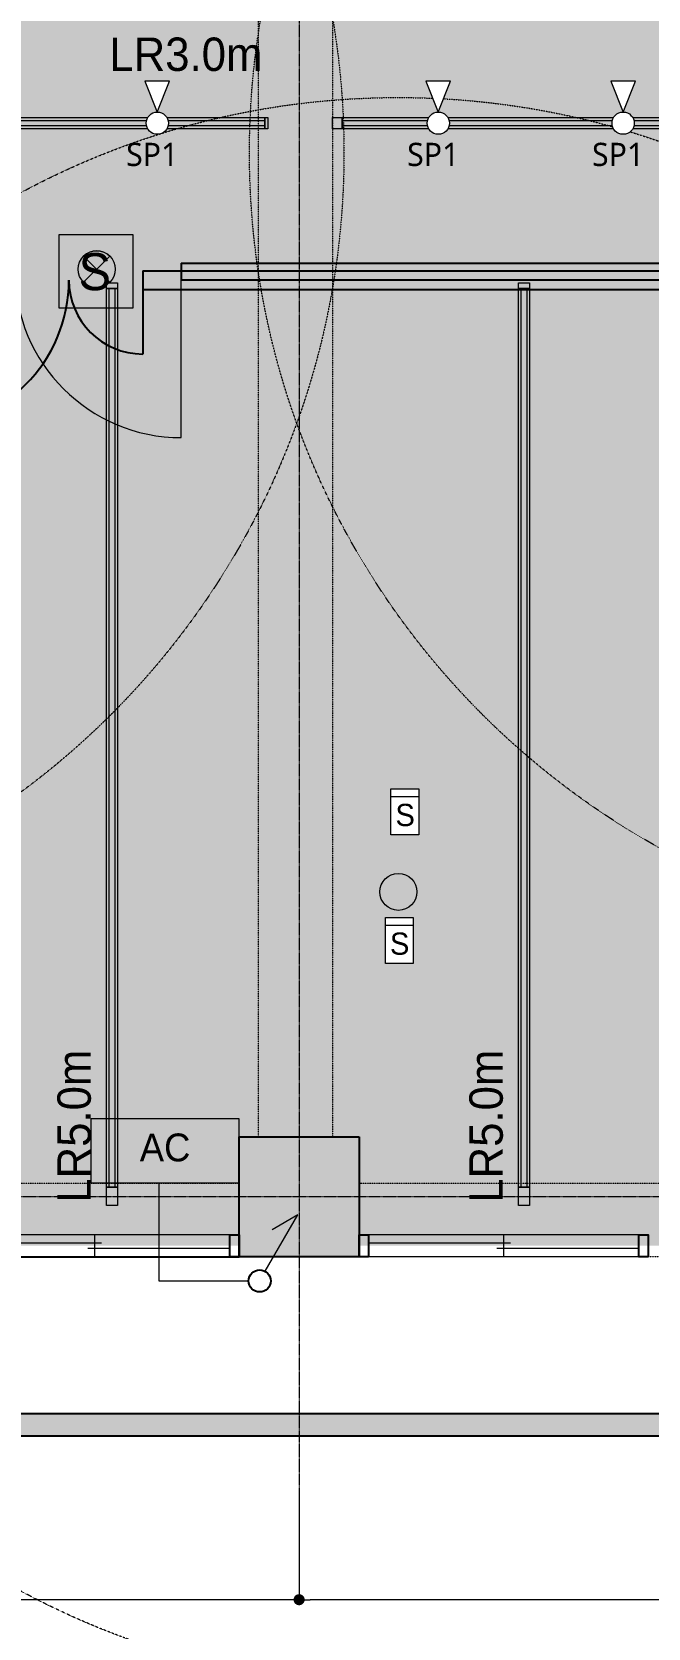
# Model space of a CAD drawing. Header units: millimetres. Extents: x -376000 to 292178, y -193032 to 188048.
# Drawn here: x -244703 to -241370, y 54514 to 63155 of the extents above; entities that cross this region are included whole.
import ezdxf

# ---------------------------------------------------------------- set-up
doc = ezdxf.new("R2010")
doc.units = ezdxf.units.MM
doc.header["$PDMODE"] = 1
doc.header["$PDSIZE"] = -2
for name, pattern in [('VW-01 短破線', [2.1161248, 1.0580624, -1.0580624]), ('ラインタイプ-1', [2.1165312, 1.0580624, -1.0584688]), ('ラインタイプ-28', [1.0581610785590276, 0.70538330078125, -0.3527777777777777]), ('ラインタイプ-6', [5.2915312, 3.175, -1.0580624, 0.3527044000000002, -0.7057644000000001])]:
    doc.linetypes.add(name, pattern=pattern)
for name, color, linetype, lineweight in [('01_基準-寸法', 7, 'Continuous', 5), ('07_文字・記号', 7, 'Continuous', 9), ('_セキュリティー (2D)', 7, 'Continuous', 5), ('_塗（エリア） (2D)', 7, 'Continuous', 5), ('_塗（壁） (2D)', 7, 'Continuous', 5), ('_天井プロット (2D)', 7, 'Continuous', 5), ('_平面図(既存部) (2D)', 7, 'Continuous', 5), ('_平面図（新設） (2D)', 7, 'Continuous', 5), ('_文字・記号 (2D)', 7, 'Continuous', 5), ('_梁 (2D)', 7, 'Continuous', 5), ('_給排水ガス (2D)', 7, 'Continuous', 5), ('_解体部 (2D)', 7, 'Continuous', 5), ('天伏図', 7, 'Continuous', 5)]:
    doc.layers.add(name, color=color, linetype=linetype, lineweight=lineweight)
for name, color, linetype, lineweight, true_color in [('02_0.25', 1, 'Continuous', 25, 0xff0000), ('03_0.15', 7, 'Continuous', 15, 0x990099), ('04_0.10', 7, 'Continuous', 9, 0x0099ff), ('05_0.05点線', 9, 'ラインタイプ-28', 5, 0x808080), ('06一点鎖線', 7, 'ラインタイプ-6', 9, 0x9999ff), ('08_ハッチ・色', 7, 'Continuous', 5, 0x888888)]:
    doc.layers.add(name, color=color, linetype=linetype, lineweight=lineweight, true_color=true_color)
doc.styles.add('Hiragino Kaku Gothic Pro W3', font='', dxfattribs={"bigfont": 'Hiragino Kaku Gothic Pro W3'})
doc.styles.add('Hiragino Sans W3', font='', dxfattribs={"bigfont": 'Hiragino Sans W3'})
doc.styles.add('Yu Gothic UI (bold)', font='Yu Gothic UI.ttf')
doc.styles.add('ＭＳ Ｐゴシック', font='MS PGothic.ttf')
doc.styles.get('Hiragino Kaku Gothic Pro W3').set_extended_font_data('Hiragino Kaku Gothic Pro W3')
doc.styles.get('Hiragino Sans W3').set_extended_font_data('Hiragino Sans W3')
doc.dimstyles.new('RGT', dxfattribs={"dimtxt": 161.7816840277779, "dimasz": 0.99993896484375, "dimexe": 0, "dimexo": 1, "dimgap": 0.4999999999999999, "dimtad": 1, "dimdsep": 46, "dimtxsty": 'Hiragino Sans W3', "dimblk": 'DOT', "dimblk1": 'DOT', "dimblk2": 'DOT', "dimcen": 0, "dimazin": 0, "dimtfac": 1, "dimtix": 1, "dimtmove": 0, "dimatfit": 0, "dimldrblk": 'VW_FILLEDARROW', "dimfxl": 1, "dimfrac": 2, "dimtolj": 1, "dimarcsym": 0})

# ---------------------------------------------------------------- blocks, each defined once
blk = doc.blocks.new('給排水ガス (2D)')
at = {"layer": '02_0.25'}
blk.add_circle((-243471.1328283905, 56393.66645551653), 60, dxfattribs=at)
at = {"layer": '04_0.10'}
for p, q in [((-243441.1328283905, 56445.62797974361), (-243265.0650602669, 56750.58629970899)), ((-243265.0650602669, 56750.58629970899), (-243403.4157268913, 56670.70950509082))]:
    blk.add_line(p, q, dxfattribs=at)
at = {"layer": '07_文字・記号', "color": 5, "lineweight": 18, "true_color": 0x0000ff}
for p, q in [((-244016.5076780474, 56923.16438535143), (-244016.5076780474, 56393.66645551653)), ((-244016.5076780474, 56393.66645551653), (-243531.1328283905, 56393.66645551653))]:
    blk.add_line(p, q, dxfattribs=at)
blk = doc.blocks.new('塗（エリア） (2D)')
at = {"layer": '08_ハッチ・色', "linetype": 'Continuous', "lineweight": 0, "true_color": 0xd9d2ae, "transparency": 33554559}
blk.add_hatch(color=9, dxfattribs=at).paths.add_polyline_path([(-250142.7557079456, 61858.5592114356), (-250142.7557079456, 64113.55921143571), (-247342.7557079456, 64113.55921143571), (-247342.7557079456, 63598.55921143571), (-227667.2557079456, 63598.55921143571), (-227667.2557079456, 65233.05420418431), (-225357.7557079456, 65233.05420418431), (-225357.7557079456, 63623.5592114356), (-222307.7557079456, 63623.5592114356), (-222307.7557079456, 61858.5592114356)])
at = {"layer": '08_ハッチ・色', "linetype": 'Continuous', "lineweight": 0, "true_color": 0x74ff63, "transparency": 33554559}
blk.add_hatch(color=91, dxfattribs=at).paths.add_polyline_path([(-236357.7557079456, 56583.55921143571), (-236357.7557079456, 60712.9092114356), (-237857.7557079456, 60712.9092114356), (-237857.7557079456, 61858.5592114356), (-250357.7557079456, 61858.5592114356), (-250357.7557079456, 56583.55921143571)])
blk = doc.blocks.new('塗（壁） (2D)')
at = {"layer": '02_0.25', "linetype": 'Continuous', "lineweight": 0, "true_color": 0xaaaaaa}
blk.add_hatch(color=253, dxfattribs=at).paths.add_polyline_path([(-222882.7557079456, 55673.55921143571), (-222882.7557079456, 55553.55921143571), (-249832.9779576095, 55553.55921143571), (-249832.9779576095, 55673.55921143571)])
blk.add_hatch(color=253, dxfattribs=at).paths.add_polyline_path([(-222882.7557079456, 55673.55921143571), (-222882.7557079456, 55553.55921143571), (-249832.9779576095, 55553.55921143571), (-249832.9779576095, 55673.55921143571)])
at = {"layer": '08_ハッチ・色', "color": 141}
blk.add_solid([(-243895.2557079456, 61903.5592114356), (-243895.2557079456, 61813.5592114356), (-237782.7557079456, 61903.5592114356), (-237782.7557079456, 61813.5592114356)], dxfattribs=at)
at = {"layer": '08_ハッチ・色', "color": 253, "true_color": 0xaaaaaa}
blk.add_solid([(-243582.7557079456, 56523.55921143571), (-242932.7557079456, 56523.55921143571), (-243582.7557079456, 57173.55921143571), (-242932.7557079456, 57173.55921143571)], dxfattribs=at)
blk.add_solid([(-243582.7557079456, 56523.55921143571), (-242932.7557079456, 56523.55921143571), (-243582.7557079456, 57173.55921143571), (-242932.7557079456, 57173.55921143571)], dxfattribs=at)
blk = doc.blocks.new('グループ-84')
at = {"layer": '02_0.25', "flags": 128}
for points in [[(-245094.8689619518, 56523.55921143571), (-245144.8689619518, 56523.55921143571), (-245144.8689619518, 56643.55921143571), (-245094.8689619518, 56643.55921143571)], [(-243582.3689619518, 56523.55921143571), (-243632.3689619518, 56523.55921143571), (-243632.3689619518, 56643.55921143571), (-243582.3689619518, 56643.55921143571)]]:
    blk.add_lwpolyline(points, close=True, dxfattribs=at)
at = {"layer": '03_0.15'}
for p, q in [((-244326.5915297608, 56598.55921143571), (-245094.8689619518, 56598.55921143571)), ((-244363.6189619518, 56643.55921143571), (-244363.6189619518, 56523.55921143571)), ((-243632.3689619518, 56568.55921143571), (-244400.6463941429, 56568.55921143571))]:
    blk.add_line(p, q, dxfattribs=at)
at = {"layer": '04_0.10'}
for p, q in [((-243632.3689619518, 56643.55921143571), (-245094.8689619518, 56643.55921143571)), ((-243632.3689619518, 56523.55921143571), (-245094.8689619518, 56523.55921143571))]:
    blk.add_line(p, q, dxfattribs=at)
blk = doc.blocks.new('グループ-85')
at = {"layer": '02_0.25', "flags": 128}
for points in [[(-242882.7557079456, 56523.55921143571), (-242932.7557079456, 56523.55921143571), (-242932.7557079456, 56643.55921143571), (-242882.7557079456, 56643.55921143571)], [(-241370.2557079456, 56523.55921143571), (-241420.2557079456, 56523.55921143571), (-241420.2557079456, 56643.55921143571), (-241370.2557079456, 56643.55921143571)]]:
    blk.add_lwpolyline(points, close=True, dxfattribs=at)
at = {"layer": '03_0.15'}
for p, q in [((-242114.4782757546, 56598.55921143571), (-242882.7557079456, 56598.55921143571)), ((-242151.5057079456, 56643.55921143571), (-242151.5057079456, 56523.55921143571)), ((-241420.2557079456, 56568.55921143571), (-242188.5331401367, 56568.55921143571))]:
    blk.add_line(p, q, dxfattribs=at)
at = {"layer": '04_0.10'}
for p, q in [((-241420.2557079456, 56643.55921143571), (-242882.7557079456, 56643.55921143571)), ((-241420.2557079456, 56523.55921143571), (-242882.7557079456, 56523.55921143571))]:
    blk.add_line(p, q, dxfattribs=at)
blk = doc.blocks.new('平面図(既存部) (2D)')
at = {"layer": '02_0.25'}
for p, q in [((-243582.3689619518, 56523.55921143571), (-243582.7557079456, 57173.55921143571)), ((-243582.7557079456, 57173.55921143571), (-242932.7557079456, 57173.55921143571)), ((-243582.3689619518, 56523.55921143571), (-243582.7557079456, 57173.55921143571)), ((-243582.7557079456, 57173.55921143571), (-242932.7557079456, 57173.55921143571)), ((-242932.7557079456, 57173.55921143571), (-242932.7557079456, 56523.55921143571)), ((-242932.7557079456, 57173.55921143571), (-242932.7557079456, 56523.55921143571)), ((-249832.7557079456, 56523.55921143571), (-243582.7557079456, 56523.55921143571)), ((-249832.7557079456, 56523.55921143571), (-243582.7557079456, 56523.55921143571)), ((-242932.7557079456, 56523.55921143571), (-243582.3689619518, 56523.55921143571)), ((-242932.7557079456, 56523.55921143571), (-243582.3689619518, 56523.55921143571)), ((-222882.7557079456, 55673.55921143571), (-249832.9779576095, 55673.55921143571)), ((-222882.7557079456, 55673.55921143571), (-249832.9779576095, 55673.55921143571)), ((-222762.7557079456, 55553.62366910135), (-249952.9779576095, 55553.62366910135)), ((-222762.7557079456, 55553.62366910135), (-249952.9779576095, 55553.62366910135))]:
    blk.add_line(p, q, dxfattribs=at)
at = {"layer": '06一点鎖線'}
for p, q in [((-243257.7557079456, 72935.68380817688), (-243257.7557079456, 54935.68380817689)), ((-243257.7557079456, 72935.68380817688), (-243257.7557079456, 54935.68380817689)), ((-212834.7293232658, 56848.55921143571), (-252834.7293232658, 56848.55921143571)), ((-212834.7293232658, 56848.55921143571), (-252834.7293232658, 56848.55921143571))]:
    blk.add_line(p, q, dxfattribs=at)
at = {"layer": '02_0.25', "color": 7}
for name in ['グループ-84', 'グループ-85']:
    blk.add_blockref(name, (0, 0), dxfattribs=at)
blk = doc.blocks.new('解体部 (2D)')
at = {"layer": '02_0.25'}
for p, q in [((-244102.7557079456, 61861.05921143548), (-244102.7557079456, 61761.05921143548)), ((-244102.7557079456, 61861.05921143548), (-239917.7557079456, 61861.05921143548)), ((-244102.7557079456, 61811.05921143548), (-244102.7557079456, 61411.05921143548)), ((-244102.7557079456, 61761.05921143548), (-239917.7557079456, 61761.05921143548))]:
    blk.add_line(p, q, dxfattribs=at)
for centre, radius, start, end in [((-245302.7557079456, 61811.05921143548), 800, 270, 0), ((-244102.7557079456, 61811.05921143548), 400, 180, 270)]:
    blk.add_arc(centre, radius, start, end, dxfattribs=at)
blk = doc.blocks.new('グループ-543')
at = {"layer": '04_0.10'}
blk.add_line((-243895.2557079456, 60958.5592114356), (-243895.2557079456, 61858.5592114356), dxfattribs=at)
blk.add_arc((-243895.2557079456, 61858.5592114356), 900, 180, 270, dxfattribs=at)
blk = doc.blocks.new('平面図（新設） (2D)')
at = {"layer": '02_0.25'}
for p, q in [((-243895.2557079456, 61903.5592114356), (-237782.7557079456, 61903.5592114356)), ((-243895.2557079456, 61903.5592114356), (-243895.2557079456, 61813.5592114356)), ((-243895.2557079456, 61813.5592114356), (-237782.7557079456, 61813.5592114356))]:
    blk.add_line(p, q, dxfattribs=at)
at = {"layer": '04_0.10'}
blk.add_blockref('グループ-543', (0, 0), dxfattribs=at)
blk = doc.blocks.new('グループ-1159')
at = {"layer": '07_文字・記号', "color": 160, "linetype": 'Continuous', "lineweight": 5, "true_color": 0x003dff, "transparency": 33554687, "flags": 128}
for points in [[(-246475.2650996231, 62630.74416622978), (-246527.7557079456, 62630.74416622978), (-246527.7557079456, 62690.74416622978), (-246475.2650996231, 62690.74416622978)], [(-243443.5028904423, 62630.74416622978), (-246475.2650996231, 62630.74416622978), (-246475.2650996231, 62690.74416622978), (-243443.5028904423, 62690.74416622978)], [(-243443.5028904423, 62645.74416622978), (-246475.2650996231, 62645.74416622978), (-246475.2650996231, 62675.74416622978), (-243443.5028904423, 62675.74416622978)], [(-243427.7557079456, 62630.74416622978), (-243443.5028904423, 62630.74416622978), (-243443.5028904423, 62690.74416622978), (-243427.7557079456, 62690.74416622978)]]:
    blk.add_lwpolyline(points, close=True, dxfattribs=at)
at = {"layer": '07_文字・記号', "color": 160, "true_color": 0x003dff, "insert": (-243870.2596983168, 63032.66337766551), "char_height": 180.9088541666667, "attachment_point": 5, "line_spacing_factor": 1.007907314816854, "style": 'ＭＳ Ｐゴシック'}
blk.add_mtext('LR3.0m', dxfattribs=at)
blk = doc.blocks.new('グループ-1160')
at = {"layer": '07_文字・記号', "color": 160, "linetype": 'Continuous', "lineweight": 5, "true_color": 0x003dff, "transparency": 33554687, "flags": 128}
for points in [[(-243025.2650996231, 62630.74416622978), (-243077.7557079456, 62630.74416622978), (-243077.7557079456, 62690.74416622978), (-243025.2650996231, 62690.74416622978)], [(-239993.5028904423, 62630.74416622978), (-243025.2650996231, 62630.74416622978), (-243025.2650996231, 62690.74416622978), (-239993.5028904423, 62690.74416622978)], [(-239993.5028904423, 62645.74416622978), (-243025.2650996231, 62645.74416622978), (-243025.2650996231, 62675.74416622978), (-239993.5028904423, 62675.74416622978)], [(-239977.7557079456, 62630.74416622978), (-239993.5028904423, 62630.74416622978), (-239993.5028904423, 62690.74416622978), (-239977.7557079456, 62690.74416622978)]]:
    blk.add_lwpolyline(points, close=True, dxfattribs=at)
at = {"layer": '07_文字・記号', "color": 160, "true_color": 0x003dff, "insert": (-240420.2596983168, 63032.66337766551), "char_height": 180.9088541666667, "attachment_point": 5, "line_spacing_factor": 1.007907314816854, "style": 'ＭＳ Ｐゴシック'}
blk.add_mtext('LR3.0m', dxfattribs=at)
blk = doc.blocks.new('グループ-1254')
at = {"layer": '07_文字・記号', "color": 160, "linetype": 'Continuous', "lineweight": 5, "true_color": 0x003dff, "transparency": 33554687, "flags": 128}
for points in [[(-244239.7557079456, 61796.05902478662), (-244239.7557079456, 61766.05902478662), (-244299.7557079456, 61766.05902478662), (-244299.7557079456, 61796.05902478662)], [(-244239.7557079456, 61766.05902478662), (-244239.7557079456, 56901.05902478662), (-244299.7557079456, 56901.05902478662), (-244299.7557079456, 61766.05902478662)], [(-244254.7557079456, 61766.05902478662), (-244254.7557079456, 56901.05902478662), (-244284.7557079456, 56901.05902478662), (-244284.7557079456, 61766.05902478662)], [(-244239.7557079456, 56901.05902478662), (-244239.7557079456, 56801.05902478662), (-244299.7557079456, 56801.05902478662), (-244299.7557079456, 56901.05902478662)]]:
    blk.add_lwpolyline(points, close=True, dxfattribs=at)
at = {"layer": '07_文字・記号', "color": 160, "true_color": 0x003dff, "insert": (-244473.6360877206, 57231.06419688767), "char_height": 180.9088541666667, "attachment_point": 5, "rotation": 90, "line_spacing_factor": 1.007907314816854, "style": 'ＭＳ Ｐゴシック'}
blk.add_mtext('LR5.0m', dxfattribs=at)
blk = doc.blocks.new('グループ-1255')
at = {"layer": '07_文字・記号', "color": 160, "linetype": 'Continuous', "lineweight": 5, "true_color": 0x003dff, "transparency": 33554687, "flags": 128}
for points in [[(-242011.2518295073, 61796.05902478662), (-242011.2518295073, 61766.05902478662), (-242071.2518295073, 61766.05902478662), (-242071.2518295073, 61796.05902478662)], [(-242011.2518295073, 61766.05902478662), (-242011.2518295073, 56901.05902478662), (-242071.2518295073, 56901.05902478662), (-242071.2518295073, 61766.05902478662)], [(-242026.2518295073, 61766.05902478662), (-242026.2518295073, 56901.05902478662), (-242056.2518295073, 56901.05902478662), (-242056.2518295073, 61766.05902478662)], [(-242011.2518295073, 56901.05902478662), (-242011.2518295073, 56801.05902478662), (-242071.2518295073, 56801.05902478662), (-242071.2518295073, 56901.05902478662)]]:
    blk.add_lwpolyline(points, close=True, dxfattribs=at)
at = {"layer": '07_文字・記号', "color": 160, "true_color": 0x003dff, "insert": (-242245.1322092822, 57231.06419688767), "char_height": 180.9088541666667, "attachment_point": 5, "rotation": 90, "line_spacing_factor": 1.007907314816854, "style": 'ＭＳ Ｐゴシック'}
blk.add_mtext('LR5.0m', dxfattribs=at)
blk = doc.blocks.new('誘導灯')
at = {"color": 255}
blk.add_wipeout([(100, 7.275957614183426e-12), (99.5184726672197, -9.80171403294878), (98.07852804032306, -19.509032201605578), (95.69403357322088, -29.028467725438986), (92.38795325112868, -38.26834323650172), (88.1921264348355, -47.13967368259247), (83.14696123025452, -55.55702330195294), (77.3010453362737, -63.439328416357256), (70.71067811865474, -70.71067811864748), (63.43932841636454, -77.30104533626641), (55.557023301960214, -83.14696123024726), (47.139673682599756, -88.19212643482823), (38.268343236508976, -92.38795325112142), (29.028467725446237, -95.6940335732136), (19.50903220161282, -98.07852804031577), (9.80171403295606, -99.51847266721244), (0, -99.99999999999272), (-9.80171403295606, -99.51847266721244), (-19.50903220161282, -98.07852804031577), (-29.028467725446237, -95.6940335732136), (-38.268343236508976, -92.38795325112142), (-47.139673682599756, -88.19212643482823), (-55.557023301960214, -83.14696123024726), (-63.43932841636454, -77.30104533626641), (-70.71067811865474, -70.71067811864748), (-77.3010453362737, -63.439328416357256), (-83.14696123025452, -55.55702330195294), (-88.1921264348355, -47.13967368259247), (-92.38795325112868, -38.26834323650172), (-95.69403357322088, -29.028467725438986), (-98.07852804032306, -19.509032201605578), (-99.5184726672197, -9.80171403294878), (-100, 7.275957614183426e-12), (-99.5184726672197, 9.801714032963332), (-98.07852804032306, 19.50903220162013), (-95.69403357322088, 29.028467725453538), (-92.38795325112868, 38.268343236516245), (-88.1921264348355, 47.139673682607025), (-83.14696123025452, 55.55702330196749), (-77.3010453362737, 63.43932841637178), (-70.71067811865474, 70.71067811866203), (-63.43932841636454, 77.30104533628099), (-55.557023301960214, 83.14696123026181), (-47.139673682599756, 88.19212643484275), (-38.268343236508976, 92.38795325113597), (-29.028467725446237, 95.69403357322813), (-19.50903220161282, 98.0785280403303), (-9.80171403295606, 99.518472667227), (0, 100.00000000000728), (9.80171403295606, 99.518472667227), (19.50903220161282, 98.0785280403303), (29.028467725446237, 95.69403357322813), (38.268343236508976, 92.38795325113597), (47.139673682599756, 88.19212643484275), (55.557023301960214, 83.14696123026181), (63.43932841636454, 77.30104533628099), (70.71067811865474, 70.71067811866203), (77.3010453362737, 63.43932841637178), (83.14696123025452, 55.55702330196749), (88.1921264348355, 47.139673682607025), (92.38795325112868, 38.268343236516245), (95.69403357322088, 29.028467725453538), (98.07852804032306, 19.50903220162013), (99.5184726672197, 9.801714032963332)], dxfattribs=at).dxf.layer = '07_文字・記号'
at = {"layer": '07_文字・記号', "linetype": 'Continuous', "lineweight": 0, "true_color": 0x00d136}
h = blk.add_hatch(color=102, dxfattribs=at)
edge = h.paths.add_edge_path()
edge.add_arc((5.82057e-11, -2.37712e-11), 99.99999999998741, 45.00000000003615, 134.9999999999874)
edge.add_line((-70.71067811857209, 70.71067811863759), (70.71067811863033, -70.71067811863759))
edge.add_arc((-3.64e-12, 7.7041e-12), 99.9999999999786, 225.0000000000341, 314.99999999999545, ccw=False)
edge.add_line((-70.71067811860121, -70.71067811867397), (70.71067811865942, 70.71067811866669))
at = {"layer": '07_文字・記号', "color": 92, "true_color": 0x14b500, "flags": 128}
blk.add_lwpolyline([(70.71067811865942, 70.71067811866669, 0.4142135623728459), (-70.71067811857209, 70.71067811863759), (70.71067811863031, -70.71067811863759, -0.4142135623728974), (-70.71067811860121, -70.71067811867397)], format="xyb", close=True, dxfattribs=at)
at = {"layer": '07_文字・記号', "color": 92, "true_color": 0x14b500}
blk.add_circle((0, 7.276000000000001e-12), 100, dxfattribs=at)
blk = doc.blocks.new('グループ-1344')
at = {"color": 255, "linetype": 'Continuous', "lineweight": 5}
blk.add_wipeout([(-242760.7093797362, 59057.49645466701), (-242610.7093797362, 59057.49645466701), (-242610.7093797362, 58807.49645466701), (-242760.7093797362, 58807.49645466701)], dxfattribs=at).dxf.layer = '天伏図'
at = {"layer": '天伏図', "color": 82, "linetype": 'Continuous', "lineweight": 5, "true_color": 0x1ade00}
blk.add_line((-242760.7093797362, 59016.37803361438), (-242610.7093797362, 59016.37803361438), dxfattribs=at)
at = {"layer": '天伏図', "color": 82, "linetype": 'Continuous', "lineweight": 5, "true_color": 0x1ade00, "flags": 128}
blk.add_lwpolyline([(-242760.7093797362, 59057.49645466701), (-242610.7093797362, 59057.49645466701), (-242610.7093797362, 58807.49645466701), (-242760.7093797362, 58807.49645466701)], close=True, dxfattribs=at)
at = {"layer": '天伏図', "color": 82, "true_color": 0x1ade00, "insert": (-242736.6416714028, 58976.1172697255), "char_height": 120.6059027777778, "attachment_point": 1, "line_spacing_factor": 1.00614523909165, "style": 'ＭＳ Ｐゴシック'}
blk.add_mtext('S', dxfattribs=at)
blk = doc.blocks.new('非常用照明')
at = {"layer": '07_文字・記号', "linetype": 'Continuous', "lineweight": 0, "true_color": 0x00d136}
h = blk.add_hatch(color=102, dxfattribs=at)
edge = h.paths.add_edge_path()
edge.add_arc((0, 0), 100, 0, 360)
at = {"layer": '07_文字・記号', "color": 92, "true_color": 0x14b500}
blk.add_circle((0, 0), 100, dxfattribs=at)
blk = doc.blocks.new('グループ-1363')
at = {"color": 255, "linetype": 'Continuous', "lineweight": 5}
blk.add_wipeout([(-242790.62504182823, 58361.02508771929), (-242640.62504182823, 58361.02508771929), (-242640.62504182823, 58111.02508771929), (-242790.62504182823, 58111.02508771929)], dxfattribs=at).dxf.layer = '天伏図'
at = {"layer": '天伏図', "color": 82, "linetype": 'Continuous', "lineweight": 5, "true_color": 0x1ade00}
blk.add_line((-242790.6250418282, 58319.90666666666), (-242640.6250418282, 58319.90666666666), dxfattribs=at)
at = {"layer": '天伏図', "color": 82, "linetype": 'Continuous', "lineweight": 5, "true_color": 0x1ade00, "flags": 128}
blk.add_lwpolyline([(-242790.6250418282, 58361.02508771929), (-242640.6250418282, 58361.02508771929), (-242640.6250418282, 58111.02508771929), (-242790.6250418282, 58111.02508771929)], close=True, dxfattribs=at)
at = {"layer": '天伏図', "color": 82, "true_color": 0x1ade00, "insert": (-242766.5573334949, 58279.64590277777), "char_height": 120.6059027777778, "attachment_point": 1, "line_spacing_factor": 1.00614523909165, "style": 'ＭＳ Ｐゴシック'}
blk.add_mtext('S', dxfattribs=at)
blk = doc.blocks.new('グループ-1373')
at = {"layer": '07_文字・記号', "linetype": 'Continuous', "lineweight": 0, "true_color": 0x02abea, "transparency": 33554687}
blk.add_hatch(color=140, dxfattribs=at).paths.add_polyline_path([(-243582.6267926144, 56923.55921143571), (-244382.6264613839, 56922.83122191772), (-244382.944956798, 57272.83107700438), (-243582.9452880285, 57273.55906652236)])
at = {"layer": '07_文字・記号', "color": 7, "linetype": 'Continuous', "lineweight": 5, "transparency": 33554687, "flags": 128}
blk.add_lwpolyline([(-243582.6267926144, 56923.55921143571), (-244382.6264613839, 56922.83122191772), (-244382.944956798, 57272.83107700438), (-243582.9452880285, 57273.55906652236)], close=True, dxfattribs=at)
at = {"layer": '07_文字・記号', "color": 7, "insert": (-243982.8707351709, 57191.44970630355), "char_height": 150.7573784722222, "attachment_point": 2, "rotation": 0.05213841583354842, "line_spacing_factor": 1.006497654236691, "style": 'ＭＳ Ｐゴシック'}
blk.add_mtext('AC', dxfattribs=at)
blk = doc.blocks.new('グループ-1184')
at = {"color": 255}
blk.add_wipeout([(66.66666666666661, 218.38048195759038), (-66.66666666666669, 218.38048195759038), (-1.0658141036401503e-14, 51.71381529092378)], dxfattribs=at).dxf.layer = '07_文字・記号'
at = {"layer": '07_文字・記号', "color": 160, "true_color": 0x003dff, "flags": 128}
blk.add_lwpolyline([(66.66666666666664, 218.3804819575904), (-66.6666666666667, 218.3804819575904), (-4e-15, 51.71381529092378)], close=True, dxfattribs=at)
at = {"color": 255}
blk.add_wipeout([(37.71805487171424, -54.94824999442716), (32.96274992697249, -58.42057527335727), (27.88999568116196, -61.41007896490771), (22.548645530719334, -63.887970514299866), (16.990139597472407, -65.8303864713598), (11.268009332146741, -67.21862030858844), (5.4373619772320465, -68.03930257524746), (-0.44565014588780927, -68.28452965247837), (-6.324370414485617, -67.95193986947271), (-12.142183538739383, -67.04473624765285), (-17.84306079792239, -65.57165565382489), (-23.372099627612183, -63.54688465937518), (-28.676052361398778, -60.989922915832636), (-33.70383903502033, -57.92539536256507), (-38.40703931434206, -54.382815075151626), (-42.740358809643325, -50.396299038331435), (-46.66206528535096, -46.004239580790454), (-50.13439056428108, -41.2489346360487), (-53.1238942558315, -36.1761803902382), (-55.60178580522366, -30.83483023979558), (-57.54420176228357, -25.276324306548645), (-58.93243559951221, -19.55419404122297), (-59.753117866171245, -13.723546686308282), (-59.998344943402145, -7.840534563188413), (-59.665755160396486, -1.9618142945906243), (-58.75855153857663, 3.85599882966315), (-57.28547094474868, 9.556876088846167), (-55.260699950298964, 15.085914918535934), (-52.70373820675642, 20.38986765232255), (-49.63921065348885, 25.417654325944085), (-46.0966303660754, 30.120854605265805), (-42.11011432925523, 34.45417410056706), (-37.71805487171425, 38.37588057627471), (-32.962749926972506, 41.84820585520487), (-27.889995681161974, 44.83770954675526), (-22.548645530719348, 47.31560109614742), (-16.99013959747242, 49.25801705320734), (-11.268009332146756, 50.646250890435994), (-5.437361977232061, 51.466933157094985), (0.44565014588779506, 51.71216023432592), (6.324370414485603, 51.37957045132026), (12.142183538739369, 50.4723668295004), (17.843060797922377, 48.999286235672486), (23.37209962761217, 46.97451524122275), (28.676052361398764, 44.41755349768019), (33.703839035020316, 41.35302594441262), (38.40703931434204, 37.81044565699918), (42.74035880964331, 33.823929620179), (46.66206528535095, 29.431870162638006), (50.13439056428106, 24.676565217896297), (53.12389425583149, 19.60381097208574), (55.60178580522365, 14.262460821643117), (57.544201762283556, 8.703954888396197), (58.932435599512196, 2.981824623070537), (59.75311786617123, -2.8488227318441517), (59.99834494340213, -8.731834854964035), (59.66575516039647, -14.610555123561824), (58.75855153857662, -20.428368247815612), (57.28547094474867, -26.129245506998615), (55.26069995029895, -31.658284336688396), (52.703738206756405, -36.962237070474984), (49.63921065348884, -41.99002374409655), (46.09663036607539, -46.69322402341827), (42.11011432925522, -51.026543518719535)], dxfattribs=at).dxf.layer = '07_文字・記号'
at = {"layer": '07_文字・記号', "color": 160, "true_color": 0x003dff}
blk.add_circle((0, -8.286184709076224), 60.00000000000001, dxfattribs=at)
blk = doc.blocks.new('照明(スポット)-1')
at = {"layer": '07_文字・記号', "color": 160, "true_color": 0x003dff}
blk.add_blockref('グループ-1184', (0, 0), dxfattribs=at)
at = {"layer": '07_文字・記号', "color": 160, "true_color": 0x003dff, "transparency": 33554687, "insert": (-168.4634551339679, -114.4578137600021), "char_height": 125.6311487268519, "attachment_point": 1, "line_spacing_factor": 1.030179951983436, "style": 'Yu Gothic UI (bold)'}
blk.add_mtext('SP1', dxfattribs=at)
blk = doc.blocks.new('天井プロット (2D)')
at = {"layer": '07_文字・記号', "color": 7}
for name, p in [('グループ-1159', (0, 0)), ('グループ-1160', (0, 0)), ('グループ-1254', (0, 0)), ('グループ-1255', (0, 0)), ('非常用照明', (-242720.8528620736, 58499.61858487816))]:
    blk.add_blockref(name, p, dxfattribs=at)
at = {"layer": '07_文字・記号', "color": 82, "true_color": 0x1ade00, "transparency": 33554687}
blk.add_blockref('グループ-1344', (0, 0), dxfattribs=at)
at = {"layer": '07_文字・記号', "color": 7, "transparency": 33554687}
blk.add_blockref('グループ-1373', (0, 0), dxfattribs=at)
at = {"layer": '07_文字・記号', "color": 100, "linetype": 'VW-01 短破線', "true_color": 0x00ff3f}
blk.add_circle((-239226.2191630796, 62500.74416622979), 4299.999999999994, dxfattribs=at)
at = {"layer": '07_文字・記号', "color": 7}
blk.add_blockref('誘導灯', (-244352.6301945726, 61870.08268012566), dxfattribs=at)
at = {"layer": '07_文字・記号', "color": 100, "linetype": 'VW-01 短破線', "true_color": 0x00ff3f}
for centre in [(-247315, 62500.74416622979), (-242720.8528620736, 58499.61858487816)]:
    blk.add_circle(centre, 4299.999999999994, dxfattribs=at)
at = {"layer": '07_文字・記号'}
for p in [(-244024.9041505522, 62669.03035093887), (-242504.9041505522, 62669.03035093887), (-241504.9041505522, 62669.03035093887)]:
    blk.add_blockref('照明(スポット)-1', p, dxfattribs=at)
at = {"layer": '07_文字・記号', "color": 82, "true_color": 0x1ade00, "transparency": 33554687}
blk.add_blockref('グループ-1363', (0, 0), dxfattribs=at)
blk = doc.blocks.new('_Dot')
at = {"color": 0, "linetype": 'ByBlock', "lineweight": -2}
blk.add_line((-0.5, 0), (-1, 0), dxfattribs=at)
at = {"color": 0, "linetype": 'ByBlock', "const_width": 0.5}
blk.add_lwpolyline([(-0.25, 0, 1), (0.25, 0, 1)], format="xyb", close=True, dxfattribs=at)
blk = doc.blocks.new('*D399')
at = {"layer": '01_基準-寸法', "color": 0, "lineweight": -2}
for p, q in [((-250157.7557079456, 55233.82993281459), (-250157.7557079456, 54667.99255880996)), ((-243257.7557079456, 55233.82993281459), (-243257.7557079456, 54667.99255880996)), ((-243317.7520458362, 54667.99255880996), (-250097.759370055, 54667.99255880996))]:
    blk.add_line(p, q, dxfattribs=at)
at = {"layer": 'Defpoints', "color": 0}
for p in [(-250157.7557079456, 55234.82993281459), (-243257.7557079456, 55234.82993281459), (-250157.7557079456, 54667.99255880996)]:
    blk.add_point(p, dxfattribs=at)
at = {"layer": '01_基準-寸法', "color": 0, "lineweight": -2, "xscale": 59.99633789062499, "yscale": 59.99633789062499, "zscale": 59.99633789062499, "rotation": 180}
blk.add_blockref('_Dot', (-250157.7557079456, 54667.99255880996), dxfattribs=at)
at = {"layer": '01_基準-寸法', "color": 0, "lineweight": -2, "xscale": 59.99633789062499, "yscale": 59.99633789062499, "zscale": 59.99633789062499}
blk.add_blockref('_Dot', (-243257.7557079456, 54667.99255880996), dxfattribs=at)
at = {"layer": '01_基準-寸法', "color": 0, "insert": (-246707.7557079456, 54848.15806448067), "char_height": 291.20703125, "attachment_point": 5, "style": 'Hiragino Kaku Gothic Pro W3'}
blk.add_mtext('\\A1;6900', dxfattribs=at)
blk = doc.blocks.new('VW_FILLEDARROW')
at = {"color": 0, "linetype": 'Continuous', "lineweight": 5, "transparency": 16777216, "flags": 128}
blk.add_lwpolyline([(-161.3333333333333, 43.22913637888779), (0, 0), (-161.3333333333333, -43.22913637888784)], close=True, dxfattribs=at)
blk = doc.blocks.new('*D400')
at = {"layer": '01_基準-寸法', "color": 0, "lineweight": -2}
for p, q in [((-243257.7557079456, 55233.82993281459), (-243257.7557079456, 54667.99255880996)), ((-236417.7520458363, 54667.99255880996), (-243197.759370055, 54667.99255880996)), ((-236357.7557079456, 54668.99255880996), (-236357.7557079456, 54667.99255880996))]:
    blk.add_line(p, q, dxfattribs=at)
at = {"layer": 'Defpoints', "color": 0}
for p in [(-243257.7557079456, 55234.82993281459), (-243257.7557079456, 54667.99255880996), (-236357.7557079456, 54667.99255880996)]:
    blk.add_point(p, dxfattribs=at)
at = {"layer": '01_基準-寸法', "color": 0, "lineweight": -2, "xscale": 59.99633789062499, "yscale": 59.99633789062499, "zscale": 59.99633789062499, "rotation": 180}
blk.add_blockref('_Dot', (-243257.7557079456, 54667.99255880996), dxfattribs=at)
at = {"layer": '01_基準-寸法', "color": 0, "lineweight": -2, "xscale": 59.99633789062499, "yscale": 59.99633789062499, "zscale": 59.99633789062499}
blk.add_blockref('_Dot', (-236357.7557079456, 54667.99255880996), dxfattribs=at)
at = {"layer": '01_基準-寸法', "color": 0, "insert": (-239807.7557079456, 54848.15806448067), "char_height": 291.20703125, "attachment_point": 5, "style": 'Hiragino Kaku Gothic Pro W3'}
blk.add_mtext('\\A1;6900', dxfattribs=at)
blk = doc.blocks.new('*D408')
at = {"layer": '01_基準-寸法', "color": 0, "lineweight": -2}
for p, q in [((-250157.7557079456, 55233.82993281459), (-250157.7557079456, 54667.99255880996)), ((-243257.7557079456, 55233.82993281459), (-243257.7557079456, 54667.99255880996)), ((-243317.7520458362, 54667.99255880996), (-250097.759370055, 54667.99255880996))]:
    blk.add_line(p, q, dxfattribs=at)
at = {"layer": 'Defpoints', "color": 0}
for p in [(-250157.7557079456, 55234.82993281459), (-243257.7557079456, 55234.82993281459), (-250157.7557079456, 54667.99255880996)]:
    blk.add_point(p, dxfattribs=at)
at = {"layer": '01_基準-寸法', "color": 0, "lineweight": -2, "xscale": 59.99633789062499, "yscale": 59.99633789062499, "zscale": 59.99633789062499, "rotation": 180}
blk.add_blockref('_Dot', (-250157.7557079456, 54667.99255880996), dxfattribs=at)
at = {"layer": '01_基準-寸法', "color": 0, "lineweight": -2, "xscale": 59.99633789062499, "yscale": 59.99633789062499, "zscale": 59.99633789062499}
blk.add_blockref('_Dot', (-243257.7557079456, 54667.99255880996), dxfattribs=at)
at = {"layer": '01_基準-寸法', "color": 0, "insert": (-246707.7557079456, 54848.15806448067), "char_height": 291.20703125, "attachment_point": 5, "style": 'Hiragino Kaku Gothic Pro W3'}
blk.add_mtext('\\A1;6900', dxfattribs=at)
blk = doc.blocks.new('*D409')
at = {"layer": '01_基準-寸法', "color": 0, "lineweight": -2}
for p, q in [((-243257.7557079456, 55233.82993281459), (-243257.7557079456, 54667.99255880996)), ((-236417.7520458363, 54667.99255880996), (-243197.759370055, 54667.99255880996)), ((-236357.7557079456, 54668.99255880996), (-236357.7557079456, 54667.99255880996))]:
    blk.add_line(p, q, dxfattribs=at)
at = {"layer": 'Defpoints', "color": 0}
for p in [(-243257.7557079456, 55234.82993281459), (-243257.7557079456, 54667.99255880996), (-236357.7557079456, 54667.99255880996)]:
    blk.add_point(p, dxfattribs=at)
at = {"layer": '01_基準-寸法', "color": 0, "lineweight": -2, "xscale": 59.99633789062499, "yscale": 59.99633789062499, "zscale": 59.99633789062499, "rotation": 180}
blk.add_blockref('_Dot', (-243257.7557079456, 54667.99255880996), dxfattribs=at)
at = {"layer": '01_基準-寸法', "color": 0, "lineweight": -2, "xscale": 59.99633789062499, "yscale": 59.99633789062499, "zscale": 59.99633789062499}
blk.add_blockref('_Dot', (-236357.7557079456, 54667.99255880996), dxfattribs=at)
at = {"layer": '01_基準-寸法', "color": 0, "insert": (-239807.7557079456, 54848.15806448067), "char_height": 291.20703125, "attachment_point": 5, "style": 'Hiragino Kaku Gothic Pro W3'}
blk.add_mtext('\\A1;6900', dxfattribs=at)
blk = doc.blocks.new('グループ-1466')
at = {"layer": '04_0.10', "linetype": 'Continuous', "lineweight": 0, "true_color": 0xc1d9af}
blk.add_hatch(color=9, dxfattribs=at).paths.add_polyline_path([(-200, 200), (200, 200), (200, -200), (-200, -200)])
at = {"layer": '04_0.10', "color": 7, "flags": 128}
blk.add_lwpolyline([(-200, 200), (200, 200), (200, -200), (-200, -200)], close=True, dxfattribs=at)
at = {"layer": '04_0.10', "color": 9, "linetype": 'Continuous', "true_color": 0xc1d9af}
blk.add_solid([(-94.26222249137031, -166.5111111111111), (94.26224940617878, -166.5111111111111), (-94.26222249137031, 166.5111111111111), (94.26224940617878, 166.5111111111111)], dxfattribs=at)
blk.add_solid([(-94.26222249137031, -166.5111111111111), (94.26224940617878, -166.5111111111111), (-94.26222249137031, 166.5111111111111), (94.26224940617878, 166.5111111111111)], dxfattribs=at)
at = {"layer": '04_0.10', "color": 157, "true_color": 0x20618e, "insert": (-94.26222249137031, 99.05706018518518), "char_height": 201.009837962963, "attachment_point": 1, "line_spacing_factor": 1.007554899671813, "style": 'ＭＳ Ｐゴシック'}
blk.add_mtext('S', dxfattribs=at)
blk = doc.blocks.new('AT錠')
at = {"layer": '04_0.10'}
blk.add_blockref('グループ-1466', (0, 0), dxfattribs=at)
blk = doc.blocks.new('セキュリティー (2D)')
at = {"layer": '04_0.10', "color": 7}
blk.add_blockref('AT錠', (-244356.2493394911, 61858.5592114356), dxfattribs=at)
blk = doc.blocks.new('梁 (2D)')
at = {"layer": '05_0.05点線', "color": 7, "linetype": 'ラインタイプ-1', "flags": 128}
for points in [[(-243077.7557079456, 57173.55921143571), (-243477.7557079456, 57173.55921143571), (-243477.7557079456, 63523.55921143571), (-243077.7557079456, 63523.55921143571)], [(-243582.6267926144, 56923.55921143571), (-243582.6267926144, 56523.55921143571), (-249832.6267926144, 56523.55921143571), (-249832.6267926144, 56923.55921143571)], [(-236682.2756276193, 56923.55921143571), (-236682.2756276193, 56523.55921143571), (-242932.2756276193, 56523.55921143571), (-242932.2756276193, 56923.55921143571)]]:
    blk.add_lwpolyline(points, close=True, dxfattribs=at)
blk = doc.blocks.new('文字・記号 (2D)')
at = {"layer": '01_基準-寸法'}
for base, p1, p2, picture, middle in [((-250157.7557079456, 54667.99255880996), (-243257.7557079456, 55234.82993281459), (-250157.7557079456, 55234.82993281459), '*D399', (-246707.7557079456, 54848.15806448067)), ((-250157.7557079456, 54667.99255880996), (-243257.7557079456, 55234.82993281459), (-250157.7557079456, 55234.82993281459), '*D408', (-246707.7557079456, 54848.15806448067)), ((-243257.7557079456, 54667.99255880996), (-236357.7557079456, 54667.99255880996), (-243257.7557079456, 55234.82993281459), '*D400', (-239807.7557079456, 54848.15806448067)), ((-243257.7557079456, 54667.99255880996), (-236357.7557079456, 54667.99255880996), (-243257.7557079456, 55234.82993281459), '*D409', (-239807.7557079456, 54848.15806448067))]:
    dim = blk.add_linear_dim(base=base, p1=p1, p2=p2, dimstyle='RGT', override={"dimtxt": 291.20703125, "dimasz": 59.99633789062499, "dimgap": 30, "dimpost": '<>', "dimtxsty": 'Hiragino Kaku Gothic Pro W3', "dimtmove": 2}, dxfattribs=at)
    dim.commit()
    dim.dimension.update_dxf_attribs({"geometry": picture, "text_midpoint": middle})

msp = doc.modelspace()

# ---------------------------------------------------------------- block references
at = {"layer": '_塗（エリア） (2D)'}
msp.add_blockref('塗（エリア） (2D)', (0, 0), dxfattribs=at)
at = {"layer": '_塗（壁） (2D)'}
msp.add_blockref('塗（壁） (2D)', (0, 0), dxfattribs=at)
at = {"layer": '_給排水ガス (2D)'}
msp.add_blockref('給排水ガス (2D)', (0, 0), dxfattribs=at)

# ---------------------------------------------------------------- next in the draw order: block references
at = {"layer": '_平面図(既存部) (2D)'}
msp.add_blockref('平面図(既存部) (2D)', (0, 0), dxfattribs=at)

# ---------------------------------------------------------------- next in the draw order: block references
at = {"layer": '_解体部 (2D)'}
msp.add_blockref('解体部 (2D)', (0, 0), dxfattribs=at)

# ---------------------------------------------------------------- next in the draw order: block references
at = {"layer": '_平面図（新設） (2D)'}
msp.add_blockref('平面図（新設） (2D)', (0, 0), dxfattribs=at)

# ---------------------------------------------------------------- next in the draw order: block references
at = {"layer": '_天井プロット (2D)'}
msp.add_blockref('天井プロット (2D)', (0, 0), dxfattribs=at)

# ---------------------------------------------------------------- next in the draw order: block references
at = {"layer": '_文字・記号 (2D)'}
msp.add_blockref('文字・記号 (2D)', (0, 0), dxfattribs=at)

# ---------------------------------------------------------------- next in the draw order: block references
at = {"layer": '_セキュリティー (2D)'}
msp.add_blockref('セキュリティー (2D)', (0, 0), dxfattribs=at)

# ---------------------------------------------------------------- next in the draw order: block references
at = {"layer": '_梁 (2D)'}
msp.add_blockref('梁 (2D)', (0, 0), dxfattribs=at)

doc.saveas('drawing.dxf')
